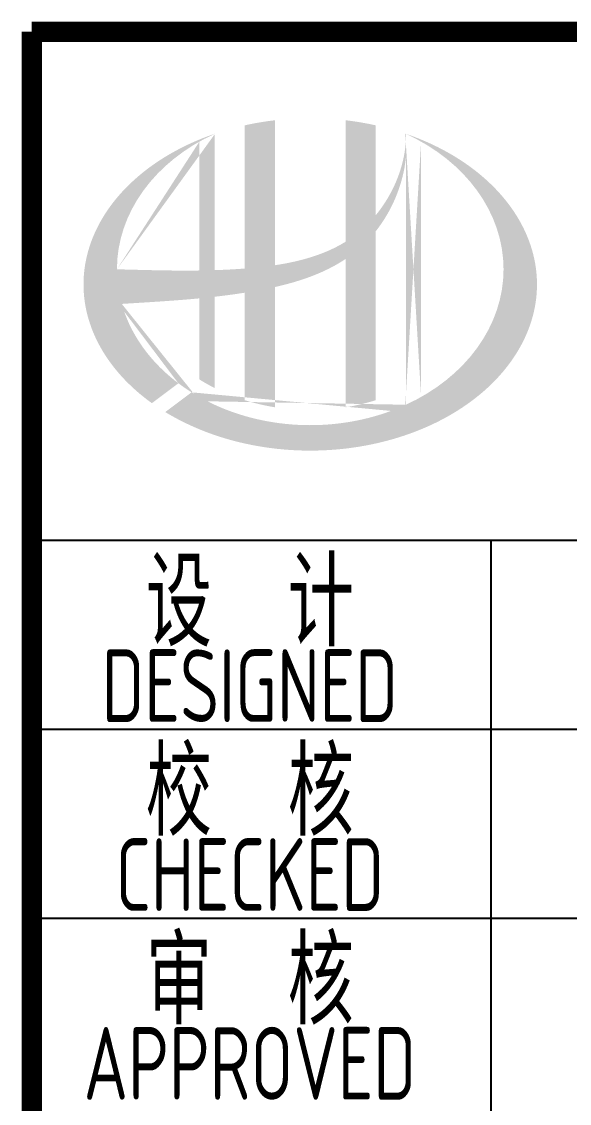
# Model space of a CAD drawing. Extents: x 5904849 to 6011887, y -826029 to -177002.
# Drawn here: x 5945214 to 5947099, y -447784 to -444061 of the extents above; entities that cross this region are included whole.
import ezdxf
from ezdxf.enums import TextEntityAlignment as Align

# ---------------------------------------------------------------- set-up
doc = ezdxf.new("R2010")
doc.units = 0
doc.header["$LTSCALE"] = 1000
doc.header["$MEASUREMENT"] = 0
doc.layers.get('0').update_dxf_attribs({"linetype": 'CONTINUOUS'})
doc.styles.add('AHD', font='sceie.shx', dxfattribs={"width": 0.7, "bigfont": 'sceic.shx'})

msp = doc.modelspace()

# ---------------------------------------------------------------- hatches: boundary and pattern name
h = msp.add_hatch(color=256)
edge = h.paths.add_edge_path()
edge.add_spline(control_points=[(5946085.9, -444974.8), (5946092, -444973.4), (5946098.1, -444972), (5946147.2, -444960.1), (5946189.8, -444947.1), (5946264.8, -444916), (5946297.7, -444899), (5946328.6, -444878.4)], knot_values=[61.629012, 61.629012, 61.629012, 61.629012, 63.330431, 63.330431, 75.353634, 75.353634, 85.398649, 85.398649, 85.398649, 85.398649], degree=3, periodic=0)
edge.add_line((5946328.6, -444878.4), (5946328.6, -445388.7))
edge.add_spline(control_points=[(5946328.6, -445388.7), (5946345.7, -445385.9), (5946362.7, -445382.6), (5946397.5, -445374.5), (5946415.2, -445369.7), (5946432.6, -445364.3)], knot_values=[4.908456, 4.908456, 4.908456, 4.908456, 4.992821, 4.992821, 5.083034, 5.083034, 5.083034, 5.083034], degree=3, periodic=0)
edge.add_line((5946432.6, -445364.3), (5946432.6, -444782.8))
edge.add_spline(control_points=[(5946432.6, -444782.8), (5946441.2, -444771.9), (5946449.4, -444760.5), (5946475.5, -444720.9), (5946491.2, -444690.9), (5946520.4, -444618.1), (5946531.6, -444574.4), (5946536.3, -444529), (5946536.4, -444527.7), (5946536.6, -444526.5)], knot_values=[97.991744, 97.991744, 97.991744, 97.991744, 101.64219, 101.64219, 110.337975, 110.337975, 121.934322, 121.934322, 122.270691, 122.270691, 122.270691, 122.270691], degree=3, periodic=0)
edge.add_line((5946536.6, -444526.5), (5946536.6, -444456))
edge.add_spline(control_points=[(5946536.6, -444456), (5946536.5, -444463.7), (5946536.1, -444471.4), (5946535.5, -444479.1)], knot_values=[126.194075, 126.194075, 126.194075, 126.194075, 128.396762, 128.396762, 128.396762, 128.396762], degree=3, periodic=0)
edge.add_spline(control_points=[(5946535.5, -444479.1), (5946535.1, -444485.3), (5946534.5, -444491.5), (5946533.7, -444497.7)], knot_values=[124.417049, 124.417049, 124.417049, 124.417049, 126.194075, 126.194075, 126.194075, 126.194075], degree=3, periodic=0)
edge.add_spline(control_points=[(5946533.7, -444497.7), (5946532.5, -444506.8), (5946531.1, -444515.9), (5946529.3, -444525)], knot_values=[121.80529, 121.80529, 121.80529, 121.80529, 124.417049, 124.417049, 124.417049, 124.417049], degree=3, periodic=0)
edge.add_spline(control_points=[(5946529.3, -444525), (5946526.9, -444537.2), (5946524, -444549.3), (5946520.5, -444561.3)], knot_values=[118.31574, 118.31574, 118.31574, 118.31574, 121.80529, 121.80529, 121.80529, 121.80529], degree=3, periodic=0)
edge.add_spline(control_points=[(5946520.5, -444561.3), (5946517, -444573.4), (5946512.9, -444585.5), (5946508.4, -444597.3)], knot_values=[114.795988, 114.795988, 114.795988, 114.795988, 118.31574, 118.31574, 118.31574, 118.31574], degree=3, periodic=0)
edge.add_spline(control_points=[(5946508.4, -444597.3), (5946503.9, -444609), (5946498.9, -444620.6), (5946493.5, -444631.9)], knot_values=[111.329641, 111.329641, 111.329641, 111.329641, 114.795988, 114.795988, 114.795988, 114.795988], degree=3, periodic=0)
edge.add_spline(control_points=[(5946493.5, -444631.9), (5946488, -444643.4), (5946481.9, -444654.8), (5946475.5, -444665.9)], knot_values=[107.79529, 107.79529, 107.79529, 107.79529, 111.329641, 111.329641, 111.329641, 111.329641], degree=3, periodic=0)
edge.add_spline(control_points=[(5946475.5, -444665.9), (5946469.2, -444676.7), (5946462.5, -444687.3), (5946455.3, -444697.5)], knot_values=[104.343579, 104.343579, 104.343579, 104.343579, 107.79529, 107.79529, 107.79529, 107.79529], degree=3, periodic=0)
edge.add_spline(control_points=[(5946455.3, -444697.5), (5946448.1, -444707.9), (5946440.5, -444718), (5946432.6, -444727.7)], knot_values=[100.8507, 100.8507, 100.8507, 100.8507, 104.343579, 104.343579, 104.343579, 104.343579], degree=3, periodic=0)
edge.add_line((5946432.6, -444727.7), (5946432.6, -444418.4))
edge.add_spline(control_points=[(5946432.6, -444418.4), (5946398.5, -444410.8), (5946363.7, -444404.9), (5946328.6, -444400.8)], knot_values=[4.423999, 4.423999, 4.423999, 4.423999, 4.558741, 4.558741, 4.558741, 4.558741], degree=3, periodic=0)
edge.add_line((5946328.6, -444400.8), (5946328.6, -444819))
edge.add_spline(control_points=[(5946328.6, -444819), (5946256.6, -444863.5), (5946172.4, -444886.7), (5946085.9, -444899.8)], knot_values=[63.246215, 63.246215, 63.246215, 63.246215, 87.689124, 87.689124, 87.689124, 87.689124], degree=3, periodic=0)
edge.add_line((5946085.9, -444899.8), (5946085.9, -444400.8))
edge.add_spline(control_points=[(5946085.9, -444400.8), (5946050.7, -444404.9), (5946015.9, -444410.8), (5945981.9, -444418.4)], knot_values=[4.866038, 4.866038, 4.866038, 4.866038, 5.000777, 5.000777, 5.000777, 5.000777], degree=3, periodic=0)
edge.add_line((5945981.9, -444418.4), (5945981.9, -444911.2))
edge.add_spline(control_points=[(5945981.9, -444911.2), (5945980.2, -444911.3), (5945945.3, -444914), (5945910.6, -444915.7), (5945877.9, -444916.8)], knot_values=[43.657356, 43.657356, 43.657356, 43.657356, 44.134253, 53.497092, 53.497092, 53.497092, 53.497092], degree=3, periodic=0)
edge.add_line((5945877.9, -444916.8), (5945877.9, -444447.6))
edge.add_spline(control_points=[(5945877.9, -444447.6), (5945860.8, -444453.5), (5945844.1, -444459.8), (5945827.7, -444466.5)], knot_values=[5.14157, 5.14157, 5.14157, 5.14157, 5.212921, 5.212921, 5.212921, 5.212921], degree=3, periodic=0)
edge.add_spline(control_points=[(5945827.7, -444466.5), (5945820.8, -444469.3), (5945813.9, -444472.2), (5945781.7, -444486.4), (5945757.2, -444498.7), (5945733.7, -444511.9)], knot_values=[5.212921, 5.212921, 5.212921, 5.212921, 5.24296, 5.24296, 5.355623, 5.355623, 5.355623, 5.355623], degree=3, periodic=0)
edge.add_spline(control_points=[(5945733.7, -444511.9), (5945718.8, -444520.2), (5945704.4, -444529), (5945690.4, -444538.1)], knot_values=[5.355623, 5.355623, 5.355623, 5.355623, 5.426974, 5.426974, 5.426974, 5.426974], degree=3, periodic=0)
edge.add_spline(control_points=[(5945690.4, -444538.1), (5945683, -444542.9), (5945675.7, -444547.8), (5945662.2, -444557.3), (5945656, -444561.8), (5945649.8, -444566.4)], knot_values=[5.426974, 5.426974, 5.426974, 5.426974, 5.464765, 5.464765, 5.498325, 5.498325, 5.498325, 5.498325], degree=3, periodic=0)
edge.add_spline(control_points=[(5945649.8, -444566.4), (5945623.8, -444586), (5945599.7, -444606.9), (5945577.8, -444628.8)], knot_values=[5.498325, 5.498325, 5.498325, 5.498325, 5.641027, 5.641027, 5.641027, 5.641027], degree=3, periodic=0)
edge.add_spline(control_points=[(5945577.8, -444628.8), (5945570.8, -444635.8), (5945564, -444642.9), (5945543.6, -444665.5), (5945530.7, -444681.4), (5945518.9, -444697.6)], knot_values=[5.641027, 5.641027, 5.641027, 5.641027, 5.686569, 5.686569, 5.783729, 5.783729, 5.783729, 5.783729], degree=3, periodic=0)
edge.add_spline(control_points=[(5945518.9, -444697.6), (5945503.8, -444718.3), (5945490.5, -444739.7), (5945477.4, -444764.7), (5945475.8, -444767.9), (5945474.2, -444771.1)], knot_values=[5.783729, 5.783729, 5.783729, 5.783729, 5.908374, 5.908374, 5.92643, 5.92643, 5.92643, 5.92643], degree=3, periodic=0)
edge.add_spline(control_points=[(5945474.2, -444771.1), (5945461.7, -444796.2), (5945451.7, -444821.8), (5945444.2, -444847.8)], knot_values=[5.92643, 5.92643, 5.92643, 5.92643, 6.069132, 6.069132, 6.069132, 6.069132], degree=3, periodic=0)
edge.add_spline(control_points=[(5945444.2, -444847.8), (5945440.9, -444858.9), (5945438.2, -444870), (5945432.8, -444896.2), (5945430.5, -444911.2), (5945429.1, -444926.3)], knot_values=[6.069132, 6.069132, 6.069132, 6.069132, 6.130179, 6.130179, 6.211834, 6.211834, 6.211834, 6.211834], degree=3, periodic=0)
edge.add_spline(control_points=[(5945429.1, -444926.3), (5945427.9, -444939.5), (5945427.2, -444952.6), (5945427.2, -444965.8)], knot_values=[6.211834, 6.211834, 6.211834, 6.211834, 6.283185, 6.283185, 6.283185, 6.283185], degree=3, periodic=0)
edge.add_spline(control_points=[(5945427.2, -444965.8), (5945427.2, -444975.2), (5945427.5, -444984.5), (5945428.2, -444993.8)], knot_values=[6.283185, 6.283185, 6.283185, 6.283185, 6.333655, 6.333655, 6.333655, 6.333655], degree=3, periodic=0)
edge.add_spline(control_points=[(5945428.2, -444993.8), (5945429.4, -445012.5), (5945431.9, -445031.1), (5945435.7, -445049.6)], knot_values=[6.333655, 6.333655, 6.333655, 6.333655, 6.434594, 6.434594, 6.434594, 6.434594], degree=3, periodic=0)
edge.add_spline(control_points=[(5945435.7, -445049.6), (5945435.9, -445050.8), (5945436.2, -445052), (5945440.1, -445070.5), (5945444.9, -445087.7), (5945450.8, -445104.7)], knot_values=[6.434594, 6.434594, 6.434594, 6.434594, 6.441278, 6.441278, 6.535532, 6.535532, 6.535532, 6.535532], degree=3, periodic=0)
edge.add_spline(control_points=[(5945450.8, -445104.7), (5945457, -445123), (5945464.5, -445141), (5945473.3, -445158.8)], knot_values=[6.535532, 6.535532, 6.535532, 6.535532, 6.636471, 6.636471, 6.636471, 6.636471], degree=3, periodic=0)
edge.add_spline(control_points=[(5945473.3, -445158.8), (5945475.5, -445163.3), (5945477.8, -445167.7), (5945487.1, -445185.4), (5945494.8, -445198.4), (5945503.2, -445211.3)], knot_values=[6.636471, 6.636471, 6.636471, 6.636471, 6.661894, 6.661894, 6.73741, 6.73741, 6.73741, 6.73741], degree=3, periodic=0)
edge.add_spline(control_points=[(5945503.2, -445211.3), (5945514.4, -445228.4), (5945526.7, -445245.2), (5945540.3, -445261.6)], knot_values=[6.73741, 6.73741, 6.73741, 6.73741, 6.838349, 6.838349, 6.838349, 6.838349], degree=3, periodic=0)
edge.add_spline(control_points=[(5945540.3, -445261.6), (5945546.2, -445268.8), (5945552.3, -445275.8), (5945566.8, -445291.8), (5945575.4, -445300.6), (5945584.3, -445309.2)], knot_values=[6.838349, 6.838349, 6.838349, 6.838349, 6.88251, 6.88251, 6.939288, 6.939288, 6.939288, 6.939288], degree=3, periodic=0)
edge.add_spline(control_points=[(5945584.3, -445309.2), (5945600, -445324.6), (5945616.9, -445339.5), (5945634.8, -445353.7)], knot_values=[6.939288, 6.939288, 6.939288, 6.939288, 7.040227, 7.040227, 7.040227, 7.040227], degree=3, periodic=0)
edge.add_spline(control_points=[(5945634.8, -445353.7), (5945643.7, -445360.8), (5945652.9, -445367.7), (5945662.4, -445374.5)], knot_values=[7.040227, 7.040227, 7.040227, 7.040227, 7.090696, 7.090696, 7.090696, 7.090696], degree=3, periodic=0)
edge.add_line((5945662.4, -445374.5), (5945753.5, -445306.1))
edge.add_ellipse((5946207.2, -444913.8), major_axis=(665, 0), ratio=0.806676, start_angle=192.819, end_angle=226.9853, ccw=False)
edge.add_spline(control_points=[(5945558.8, -445032.9), (5945582.8, -445031.4), (5945606.9, -445029.9), (5945695.6, -445024.4), (5945760.4, -445020.1), (5945825.9, -445013.8)], knot_values=[11.398263, 11.398263, 11.398263, 11.398263, 18.40729, 18.40729, 37.18094, 37.18094, 37.18094, 37.18094], degree=3, periodic=0)
edge.add_line((5945825.9, -445013.8), (5945825.9, -445292.8))
edge.add_spline(control_points=[(5945825.9, -445292.8), (5945829.4, -445295.1), (5945833, -445297.3), (5945850, -445307.5), (5945863.8, -445315.1), (5945877.9, -445322.2)], knot_values=[4.049945, 4.049945, 4.049945, 4.049945, 4.072021, 4.072021, 4.153257, 4.153257, 4.153257, 4.153257], degree=3, periodic=0)
edge.add_line((5945877.9, -445322.2), (5945877.9, -445008.3))
edge.add_spline(control_points=[(5945877.9, -445008.3), (5945910.1, -445004.7), (5945942.5, -445000.4), (5945977.3, -444995), (5945979.6, -444994.7), (5945981.9, -444994.3)], knot_values=[42.135009, 42.135009, 42.135009, 42.135009, 51.307228, 51.307228, 51.948574, 51.948574, 51.948574, 51.948574], degree=3, periodic=0)
edge.add_line((5945981.9, -444994.3), (5945981.9, -445364.3))
edge.add_spline(control_points=[(5945981.9, -445364.3), (5946015.5, -445374.8), (5946050.4, -445383), (5946085.9, -445388.7)], knot_values=[4.34174, 4.34174, 4.34174, 4.34174, 4.516316, 4.516316, 4.516316, 4.516316], degree=3, periodic=0)
edge.add_line((5946085.9, -445388.7), (5946085.9, -444974.8))
edge = h.paths.add_edge_path(flags=16)
edge.add_ellipse((5946207.2, -444913.8), major_axis=(665, 0), ratio=0.806676, start_angle=124.9875, end_angle=179.999, ccw=False)
edge.add_line((5945825.9, -444474.3), (5945825.9, -444917.9))
edge.add_spline(control_points=[(5945825.9, -444917.9), (5945730.5, -444919.2), (5945636.6, -444916.2), (5945542.2, -444913.8)], knot_values=[11.27373, 11.27373, 11.27373, 11.27373, 38.687513, 38.687513, 38.687513, 38.687513], degree=3, periodic=0)
edge = h.paths.add_edge_path()
edge.add_spline(control_points=[(5945708.4, -445405), (5945739.4, -445424), (5945772.6, -445441.2), (5945857.2, -445478.5), (5945910.5, -445496.3), (5946021.2, -445522.9), (5946078.7, -445531.6), (5946194.8, -445539.4), (5946253.5, -445538.4), (5946369, -445527), (5946425.9, -445516.4), (5946534.9, -445486.4), (5946587.1, -445466.9), (5946684, -445420), (5946728.8, -445392.6), (5946808.7, -445331.7), (5946843.9, -445298.1), (5946903.2, -445226.6), (5946927.3, -445188.7), (5946963.7, -445110.6), (5946976, -445070.4), (5946988.6, -444989.2), (5946988.9, -444948.2), (5946977.4, -444866.8), (5946965.6, -444826.2), (5946930, -444747.5), (5946906.2, -444709.3), (5946847.4, -444637.1), (5946812.3, -444603.2), (5946732.5, -444541.5), (5946687.8, -444513.8), (5946606.6, -444474.1), (5946572.2, -444459.9), (5946536.6, -444447.6)], knot_values=[0.886421, 0.886421, 0.886421, 0.886421, 1.040557, 1.040557, 1.261172, 1.261172, 1.481788, 1.481788, 1.702404, 1.702404, 1.92302, 1.92302, 2.143636, 2.143636, 2.364252, 2.364252, 2.584868, 2.584868, 2.805484, 2.805484, 3.026099, 3.026099, 3.246715, 3.246715, 3.46852, 3.46852, 3.690325, 3.690325, 3.91213, 3.91213, 4.133935, 4.133935, 4.283209, 4.283209, 4.283209, 4.283209], degree=3, periodic=0)
edge.add_line((5946536.6, -444447.6), (5946536.6, -444447.7))
edge.add_spline(control_points=[(5946536.6, -444447.8), (5946536.6, -444450.5), (5946536.6, -444453.3), (5946536.6, -444456)], knot_values=[128.396762, 128.396762, 128.396762, 128.396762, 129.192193, 129.192193, 129.192193, 129.192193], degree=3, periodic=0)
edge.add_line((5946536.6, -444456), (5946536.6, -445379.9))
edge.add_ellipse((5946207.2, -444913.8), major_axis=(665, 0), ratio=0.806676, start_angle=232.1054, end_angle=299.6833, ccw=False)
edge.add_line((5945798.8, -445337.2), (5945708.4, -445405))
edge = h.paths.add_edge_path(flags=16)
edge.add_ellipse((5946207.2, -444913.8), major_axis=(665, 0), ratio=0.806676, start_angle=304.9875, end_angle=415.0121, ccw=False)
edge.add_line((5946588.6, -445353.4), (5946588.6, -444474.3))

# ---------------------------------------------------------------- linework, layer by layer
for p, q in [((5945249.4, -445846.5), (5956249.4, -445846.5)), ((5946829.4, -449096.5), (5946829.4, -445846.5)), ((5946829.4, -449096.5), (5946829.4, -445846.5)), ((5946829.4, -449096.5), (5946829.4, -445846.5)), ((5945249.4, -446496.5), (5950749.4, -446496.5)), ((5945249.4, -447146.5), (5950749.4, -447146.5))]:
    msp.add_line(p, q)
at = {"const_width": 70}
for points in [[(5945249.4, -444096.5), (5945249.4, -450096.5)], [(5963249.4, -444096.5), (5945249.4, -444096.5)]]:
    msp.add_lwpolyline(points, dxfattribs=at)

# ---------------------------------------------------------------- texts
at = {"style": 'AHD', "width": 0.8}
for s, height, p in [('设  计', 300, (5945999.4, -446046.5)), ('设  计', 300, (5945999.4, -446046.5)), ('DESIGNED', 250, (5945999.4, -446346.5)), ('DESIGNED', 250, (5945999.4, -446346.5)), ('校  核', 300, (5945999.4, -446696.5)), ('校  核', 300, (5945999.4, -446696.5)), ('CHECKED', 250, (5945999.4, -446996.5)), ('CHECKED', 250, (5945999.4, -446996.5)), ('审  核', 300, (5945999.4, -447346.5)), ('审  核', 300, (5945999.4, -447346.5)), ('APPROVED', 250, (5945999.4, -447646.5)), ('APPROVED', 250, (5945999.4, -447646.5))]:
    msp.add_text(s, height=height, dxfattribs=at).set_placement(p, align=Align.MIDDLE)

doc.saveas('drawing.dxf')
